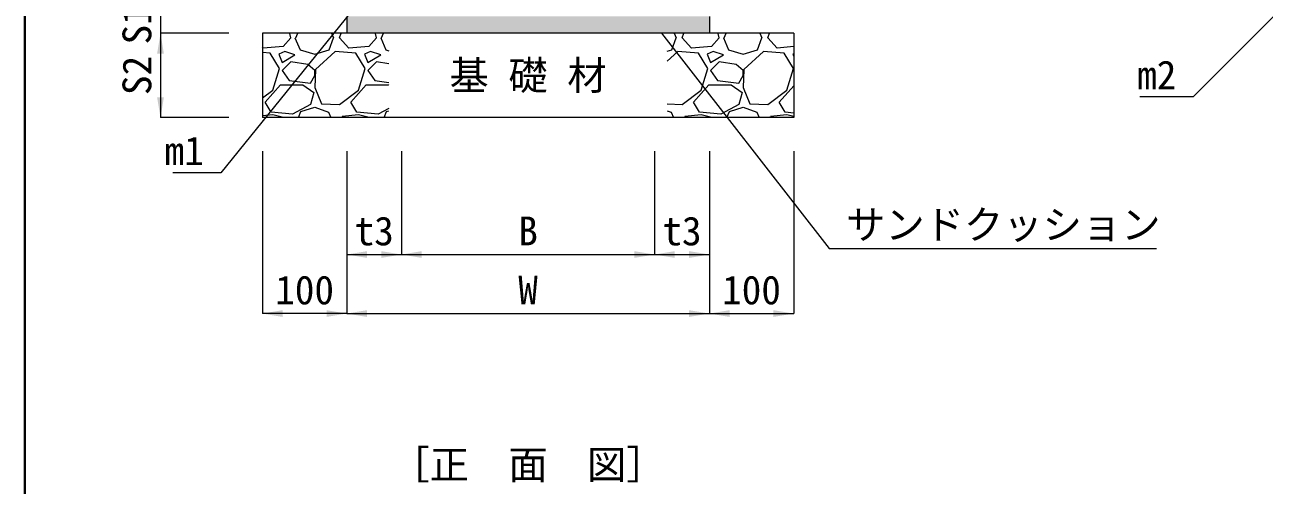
# Model space of a CAD drawing. Units: millimetres at full size. Extents: x 42559 to 133118, y -58351 to -47326.
# Drawn here: x 44859 to 46329, y -52523 to -51977 of the extents above; entities that cross this region are included whole.
import ezdxf
from ezdxf.enums import TextEntityAlignment as Align

# ---------------------------------------------------------------- set-up
doc = ezdxf.new("R2010")
doc.units = ezdxf.units.MM
doc.header["$LTSCALE"] = 23
doc.layers.add('ハッチング_モルタル', color=30, linetype='Continuous')
for name, color, linetype, lineweight in [('ハッチング_基礎', 150, 'Continuous', 9), ('図枠', 7, 'Continuous', 5), ('寸法線', 7, 'Continuous', 13), ('引出線', 4, 'Continuous', 13), ('文字', 41, 'Continuous', 13), ('舗装・基礎', 3, 'Continuous', 13)]:
    doc.layers.add(name, color=color, linetype=linetype, lineweight=lineweight)
doc.styles.add('ＭＳ ゴシック', font='')
doc.styles.get('ＭＳ ゴシック').set_extended_font_data('MS Gothic')

# ---------------------------------------------------------------- blocks, each defined once
blk = doc.blocks.new('filled_arrow')
at = {"color": 0, "linetype": 'Continuous', "lineweight": -2}
blk.add_solid([(7.5, 1.25), (0, 0), (7.5, -1.25)], dxfattribs=at)

msp = doc.modelspace()

# ---------------------------------------------------------------- hatches: boundary and pattern name
at = {"layer": 'ハッチング_モルタル'}
msp.add_hatch(color=256, dxfattribs=at).paths.add_polyline_path([(45670.67, -51987.3), (45670.67, -51967.3), (45240.67, -51967.3), (45240.67, -51987.3)])

# ---------------------------------------------------------------- linework, layer by layer
at = {"layer": 'ハッチング_基礎'}
for p, q in [((45173.16, -51987.6), (45171.99, -51987.3)), ((45174.18, -51992.68), (45173.16, -51987.6)), ((45180.28, -51992.68), (45182.58, -51987.3)), ((45222.5, -51987.3), (45224.98, -51992.68)), ((45232.09, -51992.68), (45234.11, -51987.3)), ((45274.76, -51987.6), (45273.59, -51987.3)), ((45275.78, -51992.68), (45274.76, -51987.6)), ((45281.88, -51992.68), (45284.18, -51987.3)), ((45628.9, -51987.3), (45631.38, -51992.68)), ((45638.49, -51992.68), (45640.51, -51987.3)), ((45681.16, -51987.6), (45679.99, -51987.3)), ((45682.18, -51992.68), (45681.16, -51987.6)), ((45688.28, -51992.68), (45690.58, -51987.3)), ((45730.5, -51987.3), (45732.98, -51992.68)), ((45740.09, -51992.68), (45742.11, -51987.3)), ((45141.67, -52004.87), (45140.67, -52003.79)), ((45165.04, -52002.84), (45141.67, -52004.87)), ((45174.18, -51992.68), (45165.04, -52002.84)), ((45179.26, -51992.68), (45185.36, -52006.9)), ((45219.9, -52006.9), (45224.98, -51992.68)), ((45243.27, -52004.87), (45232.09, -51992.68)), ((45266.64, -52002.84), (45243.27, -52004.87)), ((45275.78, -51992.68), (45266.64, -52002.84)), ((45280.86, -51992.68), (45286.96, -52006.9)), ((45626.3, -52006.9), (45631.38, -51992.68)), ((45649.67, -52004.87), (45638.49, -51992.68)), ((45673.04, -52002.84), (45649.67, -52004.87)), ((45682.18, -51992.68), (45673.04, -52002.84)), ((45687.26, -51992.68), (45693.36, -52006.9)), ((45727.9, -52006.9), (45732.98, -51992.68)), ((45751.27, -52004.87), (45740.09, -51992.68)), ((45770.67, -52003.18), (45751.27, -52004.87)), ((45149.8, -52010.97), (45140.67, -52010.2)), ((45160.97, -52029.25), (45149.8, -52010.97)), ((45167.07, -52008.93), (45159.96, -52011.98)), ((45159.96, -52011.98), (45164.02, -52022.14)), ((45164.02, -52022.14), (45179.26, -52013)), ((45179.26, -52013), (45167.07, -52008.93)), ((45185.36, -52006.9), (45202.63, -52011.98)), ((45202.63, -52011.98), (45219.9, -52006.9)), ((45227.01, -52008.93), (45203.64, -52030.27)), ((45251.4, -52010.97), (45227.01, -52008.93)), ((45262.57, -52029.25), (45251.4, -52010.97)), ((45268.67, -52008.93), (45261.56, -52011.98)), ((45261.56, -52011.98), (45265.62, -52022.14)), ((45265.62, -52022.14), (45280.86, -52013)), ((45280.86, -52013), (45268.67, -52008.93)), ((45286.96, -52006.9), (45290.67, -52007.99)), ((45620.67, -52008.56), (45626.3, -52006.9)), ((45633.41, -52008.93), (45620.67, -52020.56)), ((45657.8, -52010.97), (45633.41, -52008.93)), ((45668.97, -52029.25), (45657.8, -52010.97)), ((45675.07, -52008.93), (45667.96, -52011.98)), ((45667.96, -52011.98), (45672.02, -52022.14)), ((45672.02, -52022.14), (45687.26, -52013)), ((45687.26, -52013), (45675.07, -52008.93)), ((45693.36, -52006.9), (45710.63, -52011.98)), ((45710.63, -52011.98), (45727.9, -52006.9)), ((45735.01, -52008.93), (45711.64, -52030.27)), ((45759.4, -52010.97), (45735.01, -52008.93)), ((45770.57, -52029.25), (45759.4, -52010.97)), ((45770.67, -52011.5), (45769.56, -52011.98)), ((45769.56, -52011.98), (45770.67, -52014.78)), ((45152.84, -52054.65), (45160.97, -52029.25)), ((45174.18, -52021.13), (45164.02, -52031.29)), ((45164.02, -52031.29), (45172.15, -52043.48)), ((45194.5, -52024.17), (45174.18, -52021.13)), ((45202.63, -52031.29), (45194.5, -52024.17)), ((45203.64, -52030.27), (45202.63, -52051.61)), ((45202.63, -52037.38), (45202.63, -52031.29)), ((45254.44, -52054.65), (45262.57, -52029.25)), ((45275.78, -52021.13), (45265.62, -52031.29)), ((45265.62, -52031.29), (45273.75, -52043.48)), ((45290.67, -52023.36), (45275.78, -52021.13)), ((45660.84, -52054.65), (45668.97, -52029.25)), ((45682.18, -52021.13), (45672.02, -52031.29)), ((45672.02, -52031.29), (45680.15, -52043.48)), ((45702.5, -52024.17), (45682.18, -52021.13)), ((45710.63, -52031.29), (45702.5, -52024.17)), ((45711.64, -52030.27), (45710.63, -52051.61)), ((45710.63, -52037.38), (45710.63, -52031.29)), ((45762.44, -52054.65), (45770.57, -52029.25)), ((45143.7, -52068.88), (45161.99, -52048.56)), ((45161.99, -52048.56), (45188.4, -52048.56)), ((45172.15, -52043.48), (45197.55, -52046.53)), ((45188.4, -52048.56), (45201.61, -52057.7)), ((45197.55, -52046.53), (45202.63, -52037.38)), ((45245.3, -52068.88), (45263.59, -52048.56)), ((45263.59, -52048.56), (45290, -52048.56)), ((45273.75, -52043.48), (45290.67, -52045.51)), ((45290, -52048.56), (45290.67, -52049.02)), ((45651.7, -52068.88), (45669.99, -52048.56)), ((45669.99, -52048.56), (45696.4, -52048.56)), ((45680.15, -52043.48), (45705.55, -52046.53)), ((45696.4, -52048.56), (45709.61, -52057.7)), ((45705.55, -52046.53), (45710.63, -52037.38)), ((45753.3, -52068.88), (45770.67, -52049.57)), ((45140.67, -52064.06), (45152.84, -52054.65)), ((45201.61, -52057.7), (45197.55, -52071.93)), ((45202.63, -52051.61), (45210.76, -52070.91)), ((45232.09, -52071.93), (45254.44, -52054.65)), ((45638.49, -52071.93), (45660.84, -52054.65)), ((45709.61, -52057.7), (45705.55, -52071.93)), ((45710.63, -52051.61), (45718.76, -52070.91)), ((45740.09, -52071.93), (45762.44, -52054.65)), ((45150.81, -52081.07), (45143.7, -52068.88)), ((45197.55, -52071.92), (45176.21, -52083.1)), ((45186.37, -52080.05), (45202.63, -52074.97)), ((45202.63, -52074.97), (45218.88, -52081.07)), ((45210.76, -52070.91), (45232.09, -52071.93)), ((45252.41, -52081.07), (45245.3, -52068.88)), ((45290.67, -52076.36), (45277.81, -52083.1)), ((45620.67, -52071.08), (45638.49, -52071.93)), ((45658.81, -52081.07), (45651.7, -52068.88)), ((45705.55, -52071.92), (45684.21, -52083.1)), ((45694.37, -52080.05), (45710.63, -52074.97)), ((45710.63, -52074.97), (45726.88, -52081.07)), ((45718.76, -52070.91), (45740.09, -52071.93)), ((45760.41, -52081.07), (45753.3, -52068.88)), ((45152.84, -52084.12), (45140.67, -52085.4)), ((45176.21, -52083.1), (45150.81, -52081.07)), ((45165.59, -52087.3), (45152.84, -52084.12)), ((45183.26, -52087.3), (45186.37, -52080.05)), ((45218.88, -52081.07), (45221.76, -52087.3)), ((45234.71, -52087.3), (45235.14, -52086.15)), ((45254.44, -52084.12), (45235.14, -52086.15)), ((45277.81, -52083.1), (45252.41, -52081.07)), ((45267.19, -52087.3), (45254.44, -52084.12)), ((45284.86, -52087.3), (45287.97, -52080.05)), ((45287.97, -52080.05), (45290.67, -52079.21)), ((45620.67, -52079.34), (45625.28, -52081.07)), ((45625.28, -52081.07), (45628.16, -52087.3)), ((45641.11, -52087.3), (45641.54, -52086.15)), ((45660.84, -52084.12), (45641.54, -52086.15)), ((45684.21, -52083.1), (45658.81, -52081.07)), ((45673.59, -52087.3), (45660.84, -52084.12)), ((45691.26, -52087.3), (45694.37, -52080.05)), ((45726.88, -52081.07), (45729.76, -52087.3)), ((45742.71, -52087.3), (45743.14, -52086.15)), ((45762.44, -52084.12), (45743.14, -52086.15)), ((45770.67, -52081.89), (45760.41, -52081.07)), ((45770.67, -52086.17), (45762.44, -52084.12))]:
    msp.add_line(p, q, dxfattribs=at)
at = {"layer": '図枠', "lineweight": 40}
msp.add_line((44858.8, -49581.45), (44858.8, -55121.45), dxfattribs=at)
at = {"layer": '寸法線'}
for p, q in [((45019.76, -51919.3), (45019.76, -52035.3)), ((45100.67, -51987.3), (45019.76, -51987.3)), ((45019.76, -51987.3), (45019.76, -52087.3)), ((45100.67, -51987.3), (45019.76, -51987.3)), ((45100.67, -52087.3), (45019.76, -52087.3)), ((45140.67, -52127.3), (45140.67, -52319.72)), ((45240.67, -52127.3), (45240.67, -52249.72)), ((45240.67, -52127.3), (45240.67, -52319.72)), ((45240.67, -52127.3), (45240.67, -52319.72)), ((45305.67, -52127.3), (45305.67, -52249.72)), ((45305.67, -52127.3), (45305.67, -52249.72)), ((45605.67, -52127.3), (45605.67, -52249.72)), ((45605.67, -52127.3), (45605.67, -52249.72)), ((45670.67, -52127.3), (45670.67, -52249.72)), ((45670.67, -52127.3), (45670.67, -52319.72)), ((45670.67, -52127.3), (45670.67, -52319.72)), ((45770.67, -52127.3), (45770.67, -52319.72)), ((45240.67, -52249.72), (45305.67, -52249.72)), ((45305.67, -52249.72), (45605.67, -52249.72)), ((45605.67, -52249.72), (45670.67, -52249.72)), ((45240.67, -52319.72), (45140.67, -52319.72)), ((45240.67, -52319.72), (45670.67, -52319.72)), ((45670.67, -52319.72), (45770.67, -52319.72))]:
    msp.add_line(p, q, dxfattribs=at)
at = {"layer": '引出線'}
for points in [[(46352.53, -51954.8), (46244.51, -52062.81), (46181.02, -52062.81)], [(45245.67, -51962.3), (45091.12, -52152.75), (45034.2, -52152.75)], [(45614.06, -51987.3), (45812.81, -52242.59), (46201.03, -52242.59)]]:
    msp.add_lwpolyline(points, dxfattribs=at)
at = {"layer": '舗装・基礎'}
for p, q in [((45240.67, -51967.3), (45240.67, -51987.3)), ((45670.67, -51967.3), (45670.67, -51987.3)), ((45770.67, -51987.3), (45140.67, -51987.3)), ((45140.67, -51987.3), (45140.67, -52087.3)), ((45770.67, -51987.3), (45770.67, -52087.3)), ((45770.67, -52087.3), (45140.67, -52087.3))]:
    msp.add_line(p, q, dxfattribs=at)

# ---------------------------------------------------------------- block references
at = {"layer": '寸法線', "xscale": 3.2, "yscale": 3.2}
for p, rotation in [((45019.76, -51987.3), 270), ((45019.76, -51987.3), 270), ((45019.76, -52087.3), 90), ((45305.67, -52249.72), 180), ((45605.67, -52249.72), 180), ((45670.67, -52249.72), 180), ((45240.67, -52319.72), 180), ((45670.67, -52319.72), 180), ((45770.67, -52319.72), 180)]:
    msp.add_blockref('filled_arrow', p, dxfattribs=dict(at, rotation=rotation))
for p in [(45240.67, -52249.72), (45305.67, -52249.72), (45605.67, -52249.72), (45140.67, -52319.72), (45240.67, -52319.72), (45670.67, -52319.72)]:
    msp.add_blockref('filled_arrow', p, dxfattribs=at)
at = {"layer": '引出線', "xscale": 0.16, "yscale": 0.16, "rotation": 307.9}
msp.add_blockref('filled_arrow', (45614.06, -51987.3), dxfattribs=at)

# ---------------------------------------------------------------- texts
at = {"layer": '寸法線', "style": 'ＭＳ ゴシック'}
for s, p in [('S1', (44991.76, -51977.3)), ('S2', (44991.76, -52037.3))]:
    msp.add_text(s, height=34.18, rotation=90, dxfattribs=at).set_placement(p, align=Align.MIDDLE_CENTER)
for s, p in [('t3', (45273.17, -52221.72)), ('B', (45455.67, -52221.72)), ('t3', (45638.17, -52221.72)), ('100', (45190.67, -52291.72)), ('W', (45455.67, -52291.72)), ('100', (45720.67, -52291.72))]:
    msp.add_text(s, height=34.18, dxfattribs=at).set_placement(p, align=Align.MIDDLE_CENTER)
at = {"layer": '引出線', "style": 'ＭＳ ゴシック'}
for s, p in [('m2', (46224.51, -52019.61)), ('m1', (45071.12, -52109.55))]:
    msp.add_text(s, height=34.18, dxfattribs=at).set_placement(p, align=Align.TOP_RIGHT)
msp.add_text('サンドクッション', height=34.18, dxfattribs=at).set_placement((45832.81, -52197.19), align=Align.TOP_LEFT)
at = {"layer": '文字', "style": 'ＭＳ ゴシック'}
msp.add_text('基 礎 材', height=34.18, dxfattribs=at).set_placement((45455.67, -52037.3), align=Align.MIDDLE_CENTER)
msp.add_text('［正\u3000面\u3000図］', height=34.18, dxfattribs=at).set_placement((45455.67, -52526.27), align=Align.BOTTOM_CENTER)

doc.saveas('drawing.dxf')
